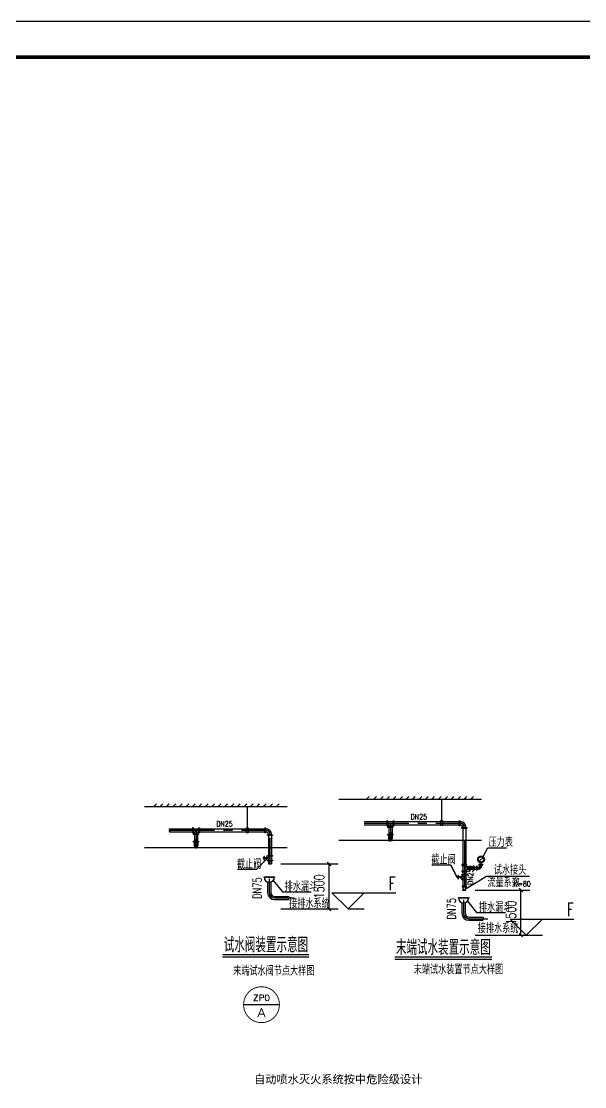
# Model space of a CAD drawing. Extents: x 1475400 to 1714963, y -629303 to -315532.
# Drawn here: x 1642330 to 1658046, y -383980 to -354266 of the extents above; entities that cross this region are included whole.
import ezdxf
from ezdxf.enums import TextEntityAlignment as Align

# ---------------------------------------------------------------- set-up
doc = ezdxf.new("R2010")
doc.units = 0
doc.header["$LTSCALE"] = 1000
doc.linetypes.add('CENTER', pattern=[2, 1.25, -0.25, 0.25, -0.25])
for name, color, linetype in [('BTTK', 7, 'Continuous'), ('FLANGE', 7, 'Continuous'), ('P-ANNO-LEVL', 3, 'Continuous'), ('PUB_TITLE', 4, 'Continuous'), ('W-DIM', 4, 'Continuous'), ('W_DIM', 4, 'Continuous'), ('WP_CENTER', 5, 'CENTER'), ('WP_D', 4, 'Continuous'), ('WP_L_LG', 6, 'Continuous')]:
    doc.layers.add(name, color=color, linetype=linetype)
doc.styles.add('_TWT_CIRCLE', font='COMPLEX', dxfattribs={"width": 1.1, "height": 3, "bigfont": 'HZTXT'})
doc.styles.add('_TWT_DIM_ELE', font='SIMPLEX', dxfattribs={"width": 0.8, "height": 3.5, "bigfont": 'HZTXT'})
doc.styles.add('A_DIM_T3', font='SIMPLEX', dxfattribs={"width": 0.7, "bigfont": 'HZ'})
doc.styles.add('H1', font='')
doc.styles.add('HZ', font='txt.shx', dxfattribs={"width": 0.9, "bigfont": 'hztxt.shx'})
doc.styles.add('HZ(TK)', font='geniso.shx', dxfattribs={"width": 0.9, "bigfont": 'hztxt.shx'})
doc.styles.get('H1').set_extended_font_data('SimSun')
doc.dimstyles.new('_TWT_ARCH&&100', dxfattribs={"dimtxt": 280, "dimasz": 100, "dimexe": 250, "dimexo": 300, "dimgap": 135, "dimtad": 1, "dimdec": 0, "dimzin": 0, "dimdsep": 46, "dimtxsty": 'A_DIM_T3', "dimblk": 'ARCHTICK', "dimcen": 0.09, "dimclrt": 7, "dimazin": 2, "dimtfac": 1, "dimtdec": 0, "dimtix": 1, "dimtmove": 2, "dimatfit": 3, "dimfxl": 1, "dimtolj": 1, "dimtzin": 0, "dimarcsym": 0})

# ---------------------------------------------------------------- blocks, each defined once
blk = doc.blocks.new('$FL')
for p, q in [((-0.5, -0.5), (-0.5, 0.5)), ((-0.5, 0.5), (0.5, 0.5)), ((0.5, 0.5), (0.5, -0.5)), ((0.5, -0.5), (-0.5, -0.5))]:
    blk.add_line(p, q)
blk = doc.blocks.new('_ArchTick')
at = {"color": 0, "linetype": 'ByBlock', "const_width": 0.4}
blk.add_lwpolyline([(-0.5, -0.5), (0.5, 0.5)], dxfattribs=at)
blk = doc.blocks.new('*D178')
at = {"layer": 'Defpoints', "color": 0, "transparency": 16777216}
for p in [(1654687, -378499), (1656267, -378499), (1654687, -379753)]:
    blk.add_point(p, dxfattribs=at)
at = {"layer": 'W-DIM', "color": 0, "lineweight": -2, "transparency": 16777216}
for p, q in [((1654987, -378499), (1656517, -378499)), ((1656267, -379753), (1656267, -378499)), ((1654987, -379753), (1656517, -379753))]:
    blk.add_line(p, q, dxfattribs=at)
at = {"layer": 'W-DIM', "color": 0, "lineweight": -2, "transparency": 16777216, "xscale": 100, "yscale": 100, "zscale": 100}
for p, rotation in [((1656267, -378499), 90), ((1656267, -379753), 270)]:
    blk.add_blockref('_ArchTick', p, dxfattribs=dict(at, rotation=rotation))
at = {"layer": 'W-DIM', "color": 7, "transparency": 16777216, "insert": (1655992, -379126), "char_height": 280, "attachment_point": 5, "rotation": 90, "style": 'A_DIM_T3'}
blk.add_mtext('\\A1;1500', dxfattribs=at)
blk = doc.blocks.new('*D179')
at = {"layer": 'Defpoints', "color": 0, "transparency": 16777216}
for p in [(1649267, -377768), (1650917, -377768), (1649267, -379023)]:
    blk.add_point(p, dxfattribs=at)
at = {"layer": 'W-DIM', "color": 0, "lineweight": -2, "transparency": 16777216}
for p, q in [((1649567, -377768), (1651167, -377768)), ((1650917, -379023), (1650917, -377768)), ((1649567, -379023), (1651167, -379023))]:
    blk.add_line(p, q, dxfattribs=at)
at = {"layer": 'W-DIM', "color": 0, "lineweight": -2, "transparency": 16777216, "xscale": 100, "yscale": 100, "zscale": 100}
for p, rotation in [((1650917, -377768), 90), ((1650917, -379023), 270)]:
    blk.add_blockref('_ArchTick', p, dxfattribs=dict(at, rotation=rotation))
at = {"layer": 'W-DIM', "color": 7, "transparency": 16777216, "insert": (1650642, -378395), "char_height": 280, "attachment_point": 5, "rotation": 90, "style": 'A_DIM_T3'}
blk.add_mtext('\\A1;1500', dxfattribs=at)
blk = doc.blocks.new('vhtemplate_2019年新竖式图框_A1')
at = {"layer": 'PUB_TITLE', "color": 7}
blk.add_lwpolyline([(0, 594), (841, 594), (841, 0), (0, 0)], close=True, dxfattribs=at)
at = {"layer": 'PUB_TITLE', "const_width": 1}
blk.add_lwpolyline([(25, 10), (831, 10), (831, 584), (25, 584)], close=True, dxfattribs=at)
at = {"layer": 'BTTK', "color": 4, "style": 'HZ(TK)', "width": 0.9}
for tag, p in [('合作单位_001', (795.83, 509.44)), ('建设单位_001', (795.85, 207.44)), ('工程名称_001', (795.62, 174.44)), ('子项名称_001', (805.71, 157.94)), ('图纸名称_001', (795.45, 138.94))]:
    blk.add_attdef(tag, p, '', height=3.5, dxfattribs=at)
for tag, p in [('注册证书号', (808.5, 279)), ('注册印章号', (808.5, 271)), ('设计号', (806, 193)), ('图别', (789.75, 34)), ('图号', (822.25, 34)), ('版本号', (789.75, 26)), ('日期', (822.25, 26))]:
    blk.add_attdef(tag, text='', height=3.5, dxfattribs=at).set_placement(p, align=Align.MIDDLE)

msp = doc.modelspace()

# ---------------------------------------------------------------- linework, layer by layer
at = {"color": 4}
msp.add_line((1649530.3, -381692.3), (1648530.3, -381692.3), dxfattribs=at)
at = {"color": 4, "const_width": 25}
msp.add_lwpolyline([(1649530.3, -381692.3, 1), (1648530.3, -381692.3, 1)], format="xyb", close=True, dxfattribs=at)
at = {"layer": 'P-ANNO-LEVL'}
for p, q in [((1651446.8, -379022.6), (1650996.8, -378572.6)), ((1650996.8, -378572.6), (1652774.2, -378572.6)), ((1651446.8, -379022.6), (1651896.8, -378572.6)), ((1651446.8, -379022.6), (1651896.8, -379022.6)), ((1656417, -379752.8), (1655967, -379302.8)), ((1655967, -379302.8), (1657744.4, -379302.8)), ((1656417, -379752.8), (1656867, -379302.8)), ((1656417, -379752.8), (1656867, -379752.8))]:
    msp.add_line(p, q, dxfattribs=at)
at = {"layer": 'W_DIM'}
for p, q in [((1645764.2, -376161), (1649748.2, -376161)), ((1646026, -376161), (1646098.6, -376088.3)), ((1646206, -376161), (1646278.6, -376088.3)), ((1646386, -376161), (1646458.6, -376088.3)), ((1646566, -376161), (1646638.6, -376088.3)), ((1646746, -376161), (1646818.6, -376088.3)), ((1646926, -376161), (1646998.6, -376088.3)), ((1647106, -376161), (1647178.6, -376088.3)), ((1647286, -376161), (1647358.6, -376088.3)), ((1647466, -376161), (1647538.6, -376088.3)), ((1647646, -376161), (1647718.6, -376088.3)), ((1647826, -376161), (1647898.6, -376088.3)), ((1648006, -376161), (1648078.6, -376088.3)), ((1648186, -376161), (1648258.6, -376088.3)), ((1648366, -376161), (1648438.6, -376088.3)), ((1648546, -376161), (1648618.6, -376088.3)), ((1648636.5, -376765.2), (1648636.5, -376161)), ((1648726, -376161), (1648798.6, -376088.3)), ((1648906, -376161), (1648978.6, -376088.3)), ((1649086, -376161), (1649158.6, -376088.3)), ((1649266, -376161), (1649338.6, -376088.3)), ((1649446, -376161), (1649518.6, -376088.3)), ((1651185.6, -375962.3), (1655169.7, -375962.3)), ((1651962, -375962.3), (1652034.7, -375889.7)), ((1652167.4, -375962.3), (1652240, -375889.7)), ((1652347.4, -375962.3), (1652420, -375889.7)), ((1652527.4, -375962.3), (1652600, -375889.7)), ((1652707.4, -375962.3), (1652780, -375889.7)), ((1652887.4, -375962.3), (1652960, -375889.7)), ((1653067.4, -375962.3), (1653140, -375889.7)), ((1653247.4, -375962.3), (1653320, -375889.7)), ((1653427.4, -375962.3), (1653500, -375889.7)), ((1653607.4, -375962.3), (1653680, -375889.7)), ((1653787.4, -375962.3), (1653860, -375889.7)), ((1653967.4, -375962.3), (1654040, -375889.7)), ((1654057.9, -376566.6), (1654057.9, -375962.3)), ((1654147.4, -375962.3), (1654220, -375889.7)), ((1654327.4, -375962.3), (1654400, -375889.7)), ((1654507.4, -375962.3), (1654580, -375889.7)), ((1654687.4, -375962.3), (1654760, -375889.7)), ((1654867.4, -375962.3), (1654940, -375889.7)), ((1645764.2, -377305.5), (1649748.2, -377305.5)), ((1655169.7, -377111.1), (1651185.6, -377111.1)), ((1655214.7, -377563.7), (1655344.1, -377321.7)), ((1655344.1, -377321.7), (1655862.2, -377321.7)), ((1649151.3, -377654.3), (1648892.2, -377924.4)), ((1648892.2, -377924.4), (1648363, -377924.4)), ((1649222, -377768.3), (1649312, -377768.3)), ((1654313.6, -377800.4), (1653784.4, -377800.4)), ((1654491.9, -378142.6), (1654313.6, -377800.4)), ((1654313.6, -377800.4), (1654491.9, -378142.6)), ((1654743.6, -378456.3), (1655302.3, -378105)), ((1655302.3, -378105), (1656506.3, -378105)), ((1647945.8, -380355.4), (1650353.3, -380355.4)), ((1652747.7, -380425.8), (1655459.9, -380425.8))]:
    msp.add_line(p, q, dxfattribs=at)
at = {"layer": 'W_DIM', "const_width": 36}
for points in [[(1647945.8, -380295.4), (1650353.3, -380295.4)], [(1652747.7, -380365.8), (1655459.9, -380365.8)]]:
    msp.add_lwpolyline(points, dxfattribs=at)
at = {"layer": 'WP_CENTER'}
for p, q in [((1651889.6, -376631), (1654568.5, -376631)), ((1652584.1, -376685.8), (1652623, -376657.3)), ((1652623, -376657.3), (1652661.8, -376685.8)), ((1652625.7, -376676), (1652625.7, -376966)), ((1646468.2, -376829.6), (1649147, -376829.6)), ((1647162.7, -376884.4), (1647201.5, -376855.9)), ((1647201.5, -376855.9), (1647240.4, -376884.4)), ((1647204.3, -376874.6), (1647204.3, -377164.6)), ((1649267, -377036.5), (1649267, -377757.3)), ((1652572.6, -376966.4), (1652572.6, -377055.1)), ((1652585, -376966.4), (1652572.6, -376966.4)), ((1652576.1, -376987.9), (1652576.1, -377055.4)), ((1652625.7, -376987.9), (1652576.1, -376987.9)), ((1652584.6, -376913), (1652588, -376909.7)), ((1652588.4, -376916.2), (1652584.6, -376913)), ((1652584.6, -376919.4), (1652588, -376916.2)), ((1652588.4, -376922.6), (1652584.6, -376919.4)), ((1652584.6, -376925.9), (1652588, -376922.6)), ((1652588.4, -376929.1), (1652584.6, -376925.9)), ((1652584.6, -376932.4), (1652588, -376929.1)), ((1652588.4, -376935.6), (1652584.6, -376932.4)), ((1652584.6, -376938.9), (1652588, -376935.6)), ((1652588.4, -376942.1), (1652584.6, -376938.9)), ((1652584.6, -376945.4), (1652588, -376942.1)), ((1652588.4, -376948.6), (1652584.6, -376945.4)), ((1652584.6, -376951.8), (1652588, -376948.6)), ((1652588.4, -376955), (1652584.6, -376951.8)), ((1652585, -376957.6), (1652588.4, -376955)), ((1652585, -376966.4), (1652585, -376957.6)), ((1652585, -376966.4), (1652625.7, -376966.4)), ((1652588, -376904.4), (1652625.7, -376904.4)), ((1652588, -376909.7), (1652588, -376904.4)), ((1652588, -376909.7), (1652625.7, -376909.7)), ((1652588, -376916.2), (1652625.7, -376916.2)), ((1652588, -376922.6), (1652625.7, -376922.6)), ((1652588, -376929.1), (1652625.7, -376929.1)), ((1652588, -376935.6), (1652625.7, -376935.6)), ((1652588, -376942.1), (1652625.7, -376942.1)), ((1652588, -376948.6), (1652625.7, -376948.6)), ((1652588.4, -376955), (1652625.7, -376955)), ((1652588.7, -376987.9), (1652588.7, -377046.8)), ((1652596.9, -376966.4), (1652596.9, -376987.9)), ((1652602.9, -376969.4), (1652602.9, -376984.9)), ((1652625.7, -376969.4), (1652602.9, -376969.4)), ((1652602.9, -376984.9), (1652625.7, -376984.9)), ((1652603.4, -376987.9), (1652603.4, -376992.5)), ((1652603.4, -376992.5), (1652625.7, -376992.5)), ((1652615.8, -377067.7), (1652615.8, -377068.8)), ((1652618.5, -377067.7), (1652615.8, -377067.7)), ((1652615.8, -377068.8), (1652625.7, -377068.8)), ((1652616.1, -377070.2), (1652616.1, -377071.8)), ((1652617.4, -377070.2), (1652616.1, -377070.2)), ((1652616.1, -377071.8), (1652625.7, -377071.8)), ((1652617.4, -376992.5), (1652617.4, -377064.6)), ((1652617.4, -377064.6), (1652618.5, -377067.7)), ((1652617.4, -377068.8), (1652617.4, -377070.2)), ((1652617.4, -377070.2), (1652625.7, -377070.2)), ((1652617.7, -377071.8), (1652617.7, -377073.9)), ((1652618.5, -377067.7), (1652625.7, -377067.7)), ((1652625.7, -377138.1), (1652625.7, -376893.4)), ((1652625.7, -377117.2), (1652625.7, -376904.4)), ((1652663.4, -376904.4), (1652625.7, -376904.4)), ((1652663.4, -376909.7), (1652625.7, -376909.7)), ((1652663.4, -376916.2), (1652625.7, -376916.2)), ((1652663.4, -376922.6), (1652625.7, -376922.6)), ((1652663.4, -376929.1), (1652625.7, -376929.1)), ((1652663.4, -376935.6), (1652625.7, -376935.6)), ((1652663.4, -376942.1), (1652625.7, -376942.1)), ((1652663.4, -376948.6), (1652625.7, -376948.6)), ((1652663.1, -376955), (1652625.7, -376955)), ((1652666.4, -376966.4), (1652625.7, -376966.4)), ((1652625.7, -376969.4), (1652648.6, -376969.4)), ((1652648.6, -376984.9), (1652625.7, -376984.9)), ((1652625.7, -376987.9), (1652675.4, -376987.9)), ((1652648.1, -376992.5), (1652625.7, -376992.5)), ((1652632.9, -377067.7), (1652625.7, -377067.7)), ((1652635.6, -377068.8), (1652625.7, -377068.8)), ((1652634, -377070.2), (1652625.7, -377070.2)), ((1652635.4, -377071.8), (1652625.7, -377071.8)), ((1652634.1, -377064.6), (1652632.9, -377067.7)), ((1652632.9, -377067.7), (1652635.6, -377067.7)), ((1652633.7, -377071.8), (1652633.7, -377073.9)), ((1652634, -377068.8), (1652634, -377070.2)), ((1652634, -377070.2), (1652635.4, -377070.2)), ((1652634.1, -376992.5), (1652634.1, -377064.6)), ((1652635.4, -377070.2), (1652635.4, -377071.8)), ((1652635.6, -377067.7), (1652635.6, -377068.8)), ((1652648.1, -376987.9), (1652648.1, -376992.5)), ((1652648.6, -376969.4), (1652648.6, -376984.9)), ((1652654.6, -376966.4), (1652654.6, -376987.9)), ((1652662.8, -376987.9), (1652662.8, -377046.8)), ((1652663.1, -376916.2), (1652666.8, -376913)), ((1652663.1, -376922.6), (1652666.8, -376919.4)), ((1652663.1, -376929.1), (1652666.8, -376925.9)), ((1652663.1, -376935.6), (1652666.8, -376932.4)), ((1652663.1, -376942.1), (1652666.8, -376938.9)), ((1652663.1, -376948.6), (1652666.8, -376945.4)), ((1652663.1, -376955), (1652666.8, -376951.8)), ((1652666.4, -376957.6), (1652663.1, -376955)), ((1652663.4, -376909.7), (1652663.4, -376904.4)), ((1652666.8, -376913), (1652663.4, -376909.7)), ((1652666.8, -376919.4), (1652663.4, -376916.2)), ((1652666.8, -376925.9), (1652663.4, -376922.6)), ((1652666.8, -376932.4), (1652663.4, -376929.1)), ((1652666.8, -376938.9), (1652663.4, -376935.6)), ((1652666.8, -376945.4), (1652663.4, -376942.1)), ((1652666.8, -376951.8), (1652663.4, -376948.6)), ((1652666.4, -376966.4), (1652666.4, -376957.6)), ((1652675.4, -376987.9), (1652675.4, -377055.4)), ((1652678.8, -376966.4), (1652678.8, -377055.1)), ((1647187.3, -377305.5), (1647143.8, -377305.5)), ((1647143.8, -377305.5), (1647143.8, -377311.6)), ((1647143.8, -377311.6), (1647204.3, -377311.6)), ((1647146.8, -377305.5), (1647146.8, -377311.6)), ((1647150.7, -377311.6), (1647150.7, -377305.5)), ((1647163.6, -377160.8), (1647151.2, -377160.8)), ((1647151.2, -377160.8), (1647151.2, -377249.5)), ((1647204.3, -377182.3), (1647154.7, -377182.3)), ((1647154.7, -377182.3), (1647154.7, -377249.8)), ((1647156.4, -377305.5), (1647156.4, -377311.6)), ((1647161.6, -377305.5), (1647161.6, -377311.6)), ((1647163.2, -377107.4), (1647166.6, -377104.1)), ((1647166.9, -377110.6), (1647163.2, -377107.4)), ((1647163.2, -377113.9), (1647166.6, -377110.6)), ((1647166.9, -377117), (1647163.2, -377113.9)), ((1647163.2, -377120.3), (1647166.6, -377117)), ((1647166.9, -377123.5), (1647163.2, -377120.3)), ((1647163.2, -377126.8), (1647166.6, -377123.5)), ((1647166.9, -377130), (1647163.2, -377126.8)), ((1647163.2, -377133.3), (1647166.6, -377130)), ((1647166.9, -377136.5), (1647163.2, -377133.3)), ((1647163.2, -377139.8), (1647166.6, -377136.5)), ((1647166.9, -377143), (1647163.2, -377139.8)), ((1647163.2, -377146.3), (1647166.6, -377143)), ((1647166.9, -377149.4), (1647163.2, -377146.3)), ((1647163.6, -377152), (1647166.9, -377149.4)), ((1647163.6, -377160.8), (1647163.6, -377152)), ((1647163.6, -377160.8), (1647204.3, -377160.8)), ((1647166.6, -377104.1), (1647166.6, -377098.8)), ((1647166.6, -377098.8), (1647204.3, -377098.8)), ((1647166.6, -377104.1), (1647204.3, -377104.1)), ((1647166.6, -377110.6), (1647204.3, -377110.6)), ((1647166.6, -377117), (1647204.3, -377117)), ((1647166.6, -377123.5), (1647204.3, -377123.5)), ((1647166.6, -377130), (1647204.3, -377130)), ((1647166.6, -377136.5), (1647204.3, -377136.5)), ((1647166.6, -377143), (1647204.3, -377143)), ((1647166.9, -377149.4), (1647204.3, -377149.4)), ((1647167.3, -377182.3), (1647167.3, -377241.2)), ((1647169.4, -377305.5), (1647169.4, -377311.6)), ((1647175.4, -377160.8), (1647175.4, -377182.3)), ((1647178.7, -377305.5), (1647178.7, -377311.6)), ((1647204.3, -377163.8), (1647181.4, -377163.8)), ((1647181.4, -377163.8), (1647181.4, -377179.3)), ((1647181.4, -377179.3), (1647204.3, -377179.3)), ((1647182, -377182.3), (1647182, -377186.9)), ((1647182, -377186.9), (1647204.3, -377186.9)), ((1647186.4, -377305.5), (1647186.4, -377311.6)), ((1647188.4, -377292.4), (1647187.3, -377305.5)), ((1647187.3, -377305.5), (1647204.3, -377305.5)), ((1647190.1, -377268.3), (1647188.4, -377292.4)), ((1647196.3, -377268.3), (1647190.1, -377268.3)), ((1647190.3, -377311.6), (1647190.3, -377314.5)), ((1647190.3, -377314.5), (1647204.3, -377314.5)), ((1647197.1, -377262.1), (1647194.4, -377262.1)), ((1647194.4, -377262.1), (1647194.4, -377263.2)), ((1647194.4, -377263.2), (1647204.3, -377263.2)), ((1647196, -377264.6), (1647194.6, -377264.6)), ((1647194.6, -377264.6), (1647194.6, -377266.2)), ((1647194.6, -377266.2), (1647204.3, -377266.2)), ((1647195.9, -377186.9), (1647195.9, -377259)), ((1647195.9, -377259), (1647197.1, -377262.1)), ((1647196, -377263.2), (1647196, -377264.6)), ((1647196, -377264.6), (1647204.3, -377264.6)), ((1647196.3, -377266.2), (1647196.3, -377268.3)), ((1647196.3, -377268.3), (1647204.3, -377268.3)), ((1647197.1, -377262.1), (1647204.3, -377262.1)), ((1647199.7, -377305.5), (1647199.7, -377311.6)), ((1647204.3, -377332.5), (1647204.3, -377087.8)), ((1647242, -377098.8), (1647204.3, -377098.8)), ((1647204.3, -377311.6), (1647204.3, -377098.8)), ((1647242, -377104.1), (1647204.3, -377104.1)), ((1647242, -377110.6), (1647204.3, -377110.6)), ((1647242, -377117), (1647204.3, -377117)), ((1647242, -377123.5), (1647204.3, -377123.5)), ((1647242, -377130), (1647204.3, -377130)), ((1647242, -377136.5), (1647204.3, -377136.5)), ((1647242, -377143), (1647204.3, -377143)), ((1647241.7, -377149.4), (1647204.3, -377149.4)), ((1647245, -377160.8), (1647204.3, -377160.8)), ((1647204.3, -377163.8), (1647227.2, -377163.8)), ((1647227.2, -377179.3), (1647204.3, -377179.3)), ((1647204.3, -377182.3), (1647253.9, -377182.3)), ((1647226.6, -377186.9), (1647204.3, -377186.9)), ((1647211.5, -377262.1), (1647204.3, -377262.1)), ((1647214.2, -377263.2), (1647204.3, -377263.2)), ((1647212.6, -377264.6), (1647204.3, -377264.6)), ((1647213.9, -377266.2), (1647204.3, -377266.2)), ((1647212.3, -377268.3), (1647204.3, -377268.3)), ((1647221.3, -377305.5), (1647204.3, -377305.5)), ((1647204.3, -377314.5), (1647204.3, -377311.6)), ((1647264.8, -377311.6), (1647204.3, -377311.6)), ((1647204.3, -377314.5), (1647204.3, -377311.6)), ((1647218.3, -377314.5), (1647204.3, -377314.5)), ((1647208.9, -377305.5), (1647208.9, -377311.6)), ((1647212.6, -377259), (1647211.5, -377262.1)), ((1647211.5, -377262.1), (1647214.2, -377262.1)), ((1647212.3, -377266.2), (1647212.3, -377268.3)), ((1647212.3, -377268.3), (1647218.5, -377268.3)), ((1647212.6, -377186.9), (1647212.6, -377259)), ((1647212.6, -377263.2), (1647212.6, -377264.6)), ((1647212.6, -377264.6), (1647213.9, -377264.6)), ((1647213.9, -377264.6), (1647213.9, -377266.2)), ((1647214.2, -377262.1), (1647214.2, -377263.2)), ((1647218.3, -377311.6), (1647218.3, -377314.5)), ((1647218.5, -377268.3), (1647220.2, -377292.4)), ((1647220.2, -377292.4), (1647221.3, -377305.5)), ((1647221.3, -377305.5), (1647264.8, -377305.5)), ((1647222.2, -377305.5), (1647222.2, -377311.6)), ((1647226.6, -377182.3), (1647226.6, -377186.9)), ((1647227.2, -377163.8), (1647227.2, -377179.3)), ((1647229.9, -377305.5), (1647229.9, -377311.6)), ((1647233.2, -377160.8), (1647233.2, -377182.3)), ((1647239.2, -377305.5), (1647239.2, -377311.6)), ((1647241.3, -377182.3), (1647241.3, -377241.2)), ((1647241.7, -377110.6), (1647245.4, -377107.4)), ((1647241.7, -377117), (1647245.4, -377113.9)), ((1647241.7, -377123.5), (1647245.4, -377120.3)), ((1647241.7, -377130), (1647245.4, -377126.8)), ((1647241.7, -377136.5), (1647245.4, -377133.3)), ((1647241.7, -377143), (1647245.4, -377139.8)), ((1647241.7, -377149.4), (1647245.4, -377146.3)), ((1647245, -377152), (1647241.7, -377149.4)), ((1647242, -377104.1), (1647242, -377098.8)), ((1647245.4, -377107.4), (1647242, -377104.1)), ((1647245.4, -377113.9), (1647242, -377110.6)), ((1647245.4, -377120.3), (1647242, -377117)), ((1647245.4, -377126.8), (1647242, -377123.5)), ((1647245.4, -377133.3), (1647242, -377130)), ((1647245.4, -377146.3), (1647242, -377143)), ((1647245, -377160.8), (1647245, -377152)), ((1647245, -377160.8), (1647257.4, -377160.8)), ((1647247, -377305.5), (1647247, -377311.6)), ((1647252.2, -377305.5), (1647252.2, -377311.6)), ((1647253.9, -377182.3), (1647253.9, -377249.8)), ((1647257.4, -377160.8), (1647257.4, -377249.5)), ((1647257.9, -377311.6), (1647257.9, -377305.5)), ((1647261.8, -377305.5), (1647261.8, -377311.6)), ((1647264.8, -377305.5), (1647264.8, -377311.6)), ((1652565.2, -377111.1), (1652565.2, -377117.2)), ((1652608.7, -377111.1), (1652565.2, -377111.1)), ((1652565.2, -377117.2), (1652625.7, -377117.2)), ((1652568.3, -377111.1), (1652568.3, -377117.2)), ((1652572.1, -377117.2), (1652572.1, -377111.1)), ((1652577.8, -377111.1), (1652577.8, -377117.2)), ((1652583.1, -377111.1), (1652583.1, -377117.2)), ((1652590.9, -377111.1), (1652590.9, -377117.2)), ((1652600.2, -377111.1), (1652600.2, -377117.2)), ((1652607.8, -377111.1), (1652607.8, -377117.2)), ((1652609.8, -377098), (1652608.7, -377111.1)), ((1652608.7, -377111.1), (1652625.7, -377111.1)), ((1652611.5, -377073.9), (1652609.8, -377098)), ((1652617.7, -377073.9), (1652611.5, -377073.9)), ((1652611.7, -377117.2), (1652611.7, -377120.1)), ((1652611.7, -377120.1), (1652625.7, -377120.1)), ((1652617.7, -377073.9), (1652625.7, -377073.9)), ((1652621.1, -377111.1), (1652621.1, -377117.2)), ((1652633.7, -377073.9), (1652625.7, -377073.9)), ((1652642.7, -377111.1), (1652625.7, -377111.1)), ((1652625.7, -377120.1), (1652625.7, -377117.2)), ((1652686.2, -377117.2), (1652625.7, -377117.2)), ((1652625.7, -377120.1), (1652625.7, -377117.2)), ((1652639.7, -377120.1), (1652625.7, -377120.1)), ((1652630.3, -377111.1), (1652630.3, -377117.2)), ((1652633.7, -377073.9), (1652639.9, -377073.9)), ((1652639.7, -377117.2), (1652639.7, -377120.1)), ((1652639.9, -377073.9), (1652641.6, -377098)), ((1652641.6, -377098), (1652642.7, -377111.1)), ((1652642.7, -377111.1), (1652686.2, -377111.1)), ((1652643.6, -377111.1), (1652643.6, -377117.2)), ((1652651.3, -377111.1), (1652651.3, -377117.2)), ((1652660.6, -377111.1), (1652660.6, -377117.2)), ((1652668.4, -377111.1), (1652668.4, -377117.2)), ((1652673.6, -377111.1), (1652673.6, -377117.2)), ((1652679.3, -377117.2), (1652679.3, -377111.1)), ((1652683.2, -377111.1), (1652683.2, -377117.2)), ((1652686.2, -377111.1), (1652686.2, -377117.2)), ((1654688.5, -377106.2), (1654688.5, -378389.1)), ((1649174, -377594.6), (1649073.4, -377594.6)), ((1649073.4, -377594.6), (1649073.4, -377612.6)), ((1649174, -377612.6), (1649073.4, -377612.6)), ((1649182.3, -377577.2), (1649164.3, -377577.2)), ((1649164.3, -377577.2), (1649164.3, -377632.2)), ((1649164.3, -377632.2), (1649182.3, -377632.2)), ((1649182.3, -377632.2), (1649182.3, -377577.2)), ((1649259.4, -377603), (1649226.4, -377628.3)), ((1649227, -377578.7), (1649259.4, -377603)), ((1655100.2, -377688.3), (1655209.8, -377584.4)), ((1654728.5, -377866.3), (1654696.1, -377890.7)), ((1654696.1, -377890.7), (1654729.1, -377916)), ((1655084.8, -377885.5), (1654758.4, -377885.5)), ((1654863.3, -377825.8), (1654839.3, -377825.8)), ((1654839.3, -377825.8), (1654839.3, -377943.8)), ((1654839.3, -377943.8), (1654863.3, -377943.8)), ((1654863.3, -377943.8), (1654863.3, -377825.8)), ((1654962.2, -377825.8), (1654938.2, -377825.8)), ((1654938.2, -377825.8), (1654938.2, -377943.8)), ((1654938.2, -377943.8), (1654962.2, -377943.8)), ((1654962.2, -377943.8), (1654962.2, -377825.8)), ((1654962.2, -377851.7), (1655029.2, -377860.4)), ((1654962.2, -377919.2), (1655029.2, -377910.5)), ((1655050.5, -377833.5), (1655029.2, -377833.5)), ((1655029.2, -377833.5), (1655029.2, -377937.5)), ((1655029.2, -377937.5), (1655050.5, -377937.5)), ((1655050.5, -377937.5), (1655050.5, -377833.5)), ((1655093.2, -377786.3), (1655207.5, -377786.3)), ((1655093.2, -377804.3), (1655093.2, -377786.3)), ((1655093.2, -377804.3), (1655207.5, -377804.3)), ((1655128.5, -377813.6), (1655128.5, -377729.9)), ((1655176.2, -377813.6), (1655176.2, -377730.5)), ((1655207.5, -377804.3), (1655207.5, -377786.3)), ((1654592.6, -378124.6), (1654491.9, -378124.6)), ((1654491.9, -378124.6), (1654491.9, -378142.6)), ((1654592.6, -378142.6), (1654491.9, -378142.6)), ((1654582.8, -378162.1), (1654600.8, -378162.1)), ((1654600.8, -378162.1), (1654600.8, -378107.1)), ((1654677.9, -378133), (1654644.9, -378158.3)), ((1654645.5, -378108.6), (1654677.9, -378133)), ((1654751.6, -378386.4), (1654624.2, -378386.4)), ((1654624.2, -378386.4), (1654624.2, -378403.9)), ((1654624.2, -378403.9), (1654751.6, -378403.9)), ((1654733.8, -378485.8), (1654640.8, -378485.8)), ((1654640.8, -378485.8), (1654640.8, -378498.5)), ((1654640.8, -378498.5), (1654733.8, -378498.5)), ((1654643.6, -378403.3), (1654658.7, -378485.8)), ((1654658.7, -378485.8), (1654718.4, -378485.8)), ((1654718.4, -378485.8), (1654734.1, -378403.3)), ((1654733.8, -378498.5), (1654733.8, -378485.8)), ((1654751.6, -378403.9), (1654751.6, -378386.4))]:
    msp.add_line(p, q, dxfattribs=at)
for points in [[(1648605.7, -376888.6), (1648667.3, -376888.6), (1648667.3, -376765.2), (1648605.7, -376765.2)], [(1654027.1, -376690), (1654088.8, -376690), (1654088.8, -376566.6), (1654027.1, -376566.6)], [(1649092.4, -377651.9), (1649110.4, -377651.9), (1649110.4, -377561.9), (1649092.4, -377561.9)], [(1654511, -378181.9), (1654529, -378181.9), (1654529, -378091.9), (1654511, -378091.9)]]:
    msp.add_lwpolyline(points, close=True, dxfattribs=at)
for points, format in [([(1646468.2, -376784.6, 0.5), (1646468.2, -376829.6, -0.5), (1646468.2, -376874.6, -0.5), (1646468.2, -376829.6, -0.5)], "xyb"), ([(1655209.8, -377584.4, 0, 30, 0), (1655155.1, -377638, 30, 30, 0)], "xyseb")]:
    msp.add_lwpolyline(points, format=format, dxfattribs=at)
for radius in [93, 75]:
    msp.add_circle((1655153.6, -377640.3), radius, dxfattribs=at)
for centre, radius, start, end in [((1654568.5, -376751), 120, 0, 90), ((1649147, -376949.6), 120, 0, 90), ((1652621.8, -377050.1), 49.4, 185.81713, 255.93663), ((1652628.9, -377046.6), 53.5, 189.48088, 249.24345), ((1652621.7, -377042.1), 33.4, 188.06255, 252.15448), ((1652629.7, -377042.1), 33.4, 287.84552, 351.93745), ((1652622.6, -377046.6), 53.5, 290.75655, 350.51912), ((1652629.6, -377050.1), 49.4, 284.06337, 354.18287), ((1647200.4, -377244.5), 49.4, 185.81713, 255.93663), ((1647207.4, -377241), 53.5, 189.48088, 249.24345), ((1647200.3, -377236.5), 33.4, 188.06255, 252.15448), ((1647208.3, -377236.5), 33.4, 287.84552, 351.93745), ((1647201.2, -377241), 53.5, 290.75655, 350.51912), ((1647208.2, -377244.5), 49.4, 284.06337, 354.18287), ((1649174, -377546.6), 48, 270, 0), ((1649174, -377660.6), 48, 0, 90), ((1654781.5, -377808.3), 48, 180, 244.69731), ((1654781.5, -377960), 48, 121.8223, 180), ((1655080.2, -377813.6), 72, 270, 0), ((1654592.6, -378076.6), 48, 270, 0), ((1654592.6, -378190.6), 48, 0, 90)]:
    msp.add_arc(centre, radius, start, end, dxfattribs=at)
at = {"layer": 'WP_D'}
for p, q in [((1651889.6, -376586), (1652528.1, -376586)), ((1651889.6, -376676), (1652528.1, -376676)), ((1652552.1, -376586), (1652699.3, -376586)), ((1652580.7, -376706), (1652580.7, -376726.7)), ((1652580.7, -376750.7), (1652580.7, -376937.9)), ((1652670.7, -376706), (1652670.7, -376726.7)), ((1652670.7, -376750.7), (1652670.7, -376937.9)), ((1652723.3, -376586), (1654541.5, -376586)), ((1652723.3, -376676), (1654541.5, -376676)), ((1654565.5, -376586), (1654568.5, -376586)), ((1654565.5, -376676), (1654568.5, -376676)), ((1654643.5, -376751), (1654643.5, -376754)), ((1654733.5, -376751), (1654733.5, -376754)), ((1646468.2, -376784.6), (1647106.7, -376784.6)), ((1646468.2, -376874.6), (1647106.7, -376874.6)), ((1647130.7, -376784.6), (1647277.9, -376784.6)), ((1647159.3, -376904.6), (1647159.3, -376925.3)), ((1647159.3, -376949.3), (1647159.3, -377132.3)), ((1647249.3, -376904.6), (1647249.3, -376925.3)), ((1647249.3, -376949.3), (1647249.3, -377132.3)), ((1647301.9, -376784.6), (1649120, -376784.6)), ((1647301.9, -376874.6), (1649120, -376874.6)), ((1649144, -376784.6), (1649147, -376784.6)), ((1649144, -376874.6), (1649147, -376874.6)), ((1649222, -376949.6), (1649222, -376952.6)), ((1649222, -376976.6), (1649222, -377528.1)), ((1649312, -376949.6), (1649312, -376952.6)), ((1649312, -376976.6), (1649312, -377528.1)), ((1654643.5, -376778), (1654643.5, -377404.1)), ((1654733.5, -376778), (1654733.5, -377404.1)), ((1649312, -377552.1), (1649312, -377658.2)), ((1654643.5, -377404.1), (1654643.5, -377784)), ((1654733.5, -377404.1), (1654733.5, -377558.2)), ((1654733.5, -377558.2), (1654733.5, -377784)), ((1649222, -377682.2), (1649222, -377768.3)), ((1649312, -377682.2), (1649312, -377768.3)), ((1654643.5, -377809.7), (1654643.5, -377965.8)), ((1654733.5, -377955.3), (1654733.5, -377965.8)), ((1654962.2, -377919.2), (1654756.1, -377919.2)), ((1654962.2, -377851.7), (1654758.4, -377851.7)), ((1655083.6, -377861.8), (1655051.5, -377861.8)), ((1655089.1, -377909.2), (1655051.5, -377909.2)), ((1654643.5, -377989.8), (1654643.5, -378386.4)), ((1654733.5, -377989.8), (1654733.5, -378386.4))]:
    msp.add_line(p, q, dxfattribs=at)
for centre, radius, start, end in [((1652550.7, -376706), 30, 0, 90), ((1652700.7, -376706), 30, 90, 180), ((1654568.5, -376751), 165, 0, 90), ((1654568.5, -376751), 75, 0, 90), ((1647129.3, -376904.6), 30, 0, 90), ((1647279.3, -376904.6), 30, 90, 180), ((1649147, -376949.6), 165, 0, 90), ((1649147, -376949.6), 75, 0, 90), ((1655080.5, -377813.6), 48, 270, 0), ((1655080.2, -377813.6), 96, 275.34229, 0)]:
    msp.add_arc(centre, radius, start, end, dxfattribs=at)
at = {"layer": 'WP_L_LG', "color": 4}
for p, q in [((1649103.5, -378123.4), (1649390.5, -378123.4)), ((1649103.5, -378134.9), (1649103.5, -378123.4)), ((1649103.5, -378134.9), (1649390.5, -378134.9)), ((1649148.5, -378134.9), (1649148.5, -378123.4)), ((1649247, -378186.7), (1649247, -378566.5)), ((1649345.5, -378134.9), (1649345.5, -378123.4)), ((1649358.4, -378225.4), (1649612.1, -378548.9)), ((1649390.5, -378123.4), (1649390.5, -378134.9)), ((1649202, -378271.2), (1649202, -378566.5)), ((1649292, -378271.2), (1649292, -378566.5)), ((1649612.1, -378548.9), (1650416.2, -378548.9)), ((1649397, -378671.5), (1649784.3, -378671.5)), ((1649397, -378716.5), (1649923.7, -378716.5)), ((1649397, -378761.5), (1649784.3, -378761.5)), ((1654522.2, -378700.6), (1654809.3, -378700.6)), ((1654522.2, -378712.1), (1654522.2, -378700.6)), ((1654522.2, -378712.1), (1654809.3, -378712.1)), ((1654567.2, -378712.1), (1654567.2, -378700.6)), ((1654620.7, -378848.4), (1654620.7, -379143.7)), ((1654665.7, -378763.9), (1654665.7, -379143.7)), ((1654710.7, -378848.4), (1654710.7, -379143.7)), ((1654764.3, -378712.1), (1654764.3, -378700.6)), ((1654777.1, -378802.6), (1655030.8, -379126.1)), ((1654809.3, -378700.6), (1654809.3, -378712.1)), ((1655030.8, -379126.1), (1655834.9, -379126.1)), ((1654815.7, -379248.7), (1655203, -379248.7)), ((1654815.7, -379293.7), (1655342.4, -379293.7)), ((1654815.7, -379338.7), (1655203, -379338.7))]:
    msp.add_line(p, q, dxfattribs=at)
for points in [[(1649784.3, -378671.5, -0.5), (1649784.3, -378716.5, 0.5), (1649784.3, -378761.5, 0.5), (1649784.3, -378716.5, 0.5)], [(1655203, -379248.7, -0.5), (1655203, -379293.7, 0.5), (1655203, -379338.7, 0.5), (1655203, -379293.7, 0.5)]]:
    msp.add_lwpolyline(points, format="xyb", dxfattribs=at)
for centre, radius, end in [((1649247, -378134.9), 143.5, 0), ((1649397, -378566.5), 195, 270), ((1649397, -378566.5), 150, 270), ((1649397, -378566.5), 105, 270), ((1654665.7, -378712.1), 143.5, 0), ((1654815.7, -379143.7), 195, 270), ((1654815.7, -379143.7), 150, 270), ((1654815.7, -379143.7), 105, 270)]:
    msp.add_arc(centre, radius, 180, end, dxfattribs=at)

# ---------------------------------------------------------------- block references
at = {"xscale": 100.1, "yscale": 100.1, "zscale": 100.1}
msp.add_blockref('vhtemplate_2019年新竖式图框_A1', (1588286.6, -413725), dxfattribs=at)
at = {"layer": 'FLANGE', "yscale": 138, "zscale": 30}
for p, xscale, rotation in [((1647118.7, -376829.6), -24, 180), ((1647289.9, -376829.6), 24, 180), ((1649132, -376829.6), 24, 180), ((1652540.1, -376631), -24, 180), ((1652625.7, -376738.7), 24, 270), ((1652711.3, -376631), 24, 180), ((1654553.5, -376631), 24, 180), ((1654688.5, -376766), 24, 270), ((1654688.5, -376766), 24, 270), ((1647204.3, -376937.3), 24, 270), ((1649267, -376964.6), 24, 270), ((1649267, -376964.6), 24, 270), ((1649267, -377540.1), 24, 270), ((1649267, -377670.2), 24, 270), ((1654688.5, -377797.7), -24, 90), ((1654685.6, -378070), 24, 270), ((1654685.6, -378200.2), 24, 270), ((1654688.5, -377977.8), -24, 90)]:
    msp.add_blockref('$FL', p, dxfattribs=dict(at, xscale=xscale, rotation=rotation))
at = {"layer": 'WP_CENTER', "xscale": 24, "yscale": 138, "zscale": 30, "rotation": 270}
for p in [(1652625.7, -376949.9), (1647204.3, -377144.3)]:
    msp.add_blockref('$FL', p, dxfattribs=at)

# ---------------------------------------------------------------- texts
at = {"style": 'HZ', "width": 0.7}
for s, p in [('末端试水阀节点大样图', (1648238.8, -380879.4)), ('末端试水装置节点大样图', (1653276.7, -380841.5))]:
    msp.add_text(s, height=240, dxfattribs=at).set_placement(p)
at = {"color": 7, "style": '_TWT_CIRCLE'}
for s, height, p, p2 in [('ZP0', 163.64, (1648790.3, -381582.3), (1649270.3, -381582.3)), ('A', 250.7, (1648912.2, -382037), (1649148.5, -382037))]:
    msp.add_text(s, height=height, dxfattribs=at).set_placement(p, p2, align=Align.FIT)
at = {"layer": 'P-ANNO-LEVL', "color": 7, "style": '_TWT_DIM_ELE', "width": 0.64}
for p in [(1652580.6, -378497.6), (1657550.9, -379227.8)]:
    msp.add_text('F', height=375, dxfattribs=at).set_placement(p)
at = {"layer": 'W_DIM', "style": 'HZ', "width": 0.7}
for s, p in [('DN25', (1653418.4, -376451)), ('DN25', (1647997, -376649.6)), ('K=80', (1656302.6, -378319))]:
    msp.add_text(s, height=150, dxfattribs=at).set_placement(p, align=Align.MIDDLE)
for s, height, p in [('压力表', 240, (1655365, -377291.2)), ('截止阀', 240, (1648344.4, -377903.5)), ('截止阀', 240, (1653765.8, -377779.5)), ('试水接头', 240, (1655510.4, -378067.6)), ('流量系数', 240, (1655331.5, -378412.9)), ('试水阀装置示意图', 420, (1647978, -380235.4)), ('末端试水装置示意图', 420, (1652779.9, -380305.8))]:
    msp.add_text(s, height=height, dxfattribs=at).set_placement(p)
msp.add_text('DN25', height=150, rotation=90, dxfattribs=at).set_placement((1654856.9, -378123.6), align=Align.MIDDLE)
at = {"layer": 'W_DIM', "style": 'H1'}
msp.add_text('自动喷水灭火系统按中危险级设计', height=229.5, dxfattribs=at).set_placement((1651169.1, -383888.6), align=Align.CENTER)
at = {"layer": 'WP_L_LG', "color": 4, "style": 'HZ', "width": 0.7}
for p in [(1649029.5, -378740), (1654448.2, -379317.3)]:
    msp.add_text('DN75', height=240, rotation=90, dxfattribs=at).set_placement(p)
for s, p in [('排水漏斗', (1649676.1, -378528)), ('接排水系统', (1649800.6, -378998.5)), ('排水漏斗', (1655094.8, -379105.2)), ('接排水系统', (1655061.9, -379693.2))]:
    msp.add_text(s, height=240, dxfattribs=at).set_placement(p)

# ---------------------------------------------------------------- dimensions: what is measured, and where the dimension line sits
at = {"layer": 'W-DIM'}
for p1, p2, distance, picture, middle in [((1649267, -379022.6), (1649267, -377768.3), -1649.7, '*D179', (1650641.8, -378395.4)), ((1654687.3, -379752.8), (1654687.3, -378498.5), -1579.7, '*D178', (1655992, -379125.7))]:
    dim = msp.add_aligned_dim(p1=p1, p2=p2, distance=distance, text='1500', dimstyle='_TWT_ARCH&&100', dxfattribs=at)
    dim.commit()
    dim.dimension.update_dxf_attribs({"geometry": picture, "text_midpoint": middle})

doc.saveas('drawing.dxf')
